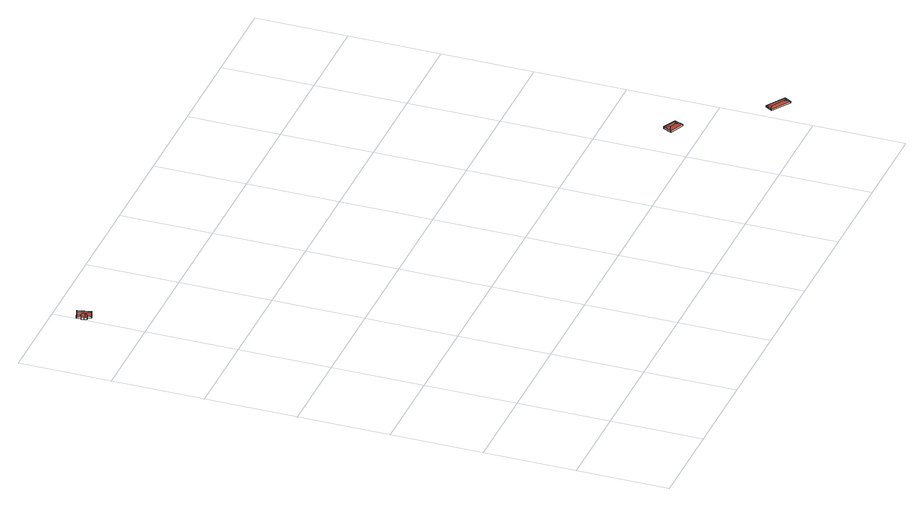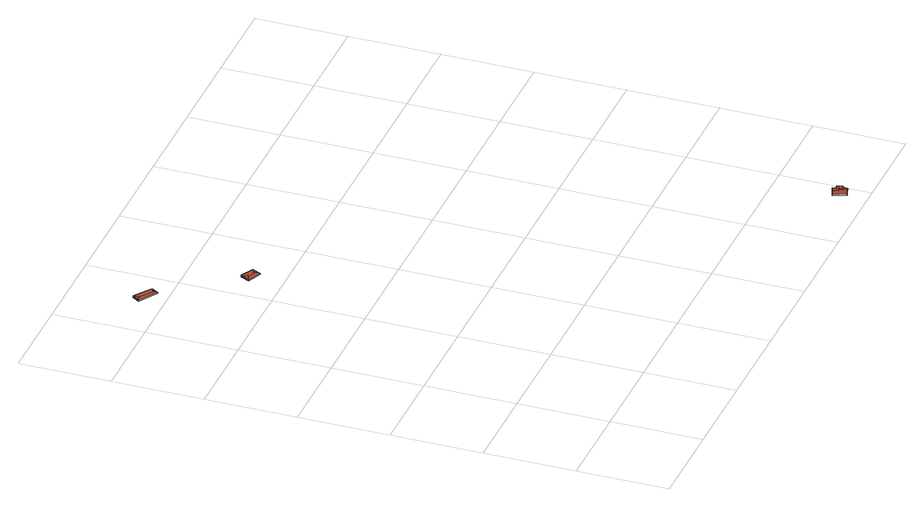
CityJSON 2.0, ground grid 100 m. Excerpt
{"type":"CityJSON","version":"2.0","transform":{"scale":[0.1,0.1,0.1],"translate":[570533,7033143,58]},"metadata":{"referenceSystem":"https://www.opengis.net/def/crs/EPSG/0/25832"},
"CityObjects":{
"building1":{"type":"Building","geometry":[{"type":"MultiSurface","lod":"2","boundaries":[[[0,1,2,3,4,5,6,7,8,9,10,11,12]],[[13,14,15,16,17,18,19,20,21,22,23]],[[24,25,26,27,28,29,30,31,32,33,34]],[[35,36,37,38,39,40,41,42,43,44,45]],[[46,47,48,49]],[[50,51,47,46]],[[52,53,51,50]],[[54,55,53,52]],[[56,57,55,54]],[[58,59,57,56]],[[60,61,59,58]],[[62,63,61,60]],[[64,65,63,62]],[[66,67,65,64]],[[49,48,67,66]]],"semantics":{"surfaces":[{"type":"RoofSurface"},{"type":"WallSurface"}],"values":[0,0,0,0,1,1,1,1,1,1,1,1,1,1,1]}}]},
"building2":{"type":"Building","geometry":[{"type":"MultiSurface","lod":"2","boundaries":[[[68,69,70,71,72,73]],[[74,75,76,77,78,79,80,81,82,83,84]],[[85,86,87,88,89,90],[90,91,92]],[[93,94,95,96,97,98,99,100,101]],[[102,103,104,105]],[[106,107,103,102]],[[108,109,107,106]],[[105,104,109,108]]],"semantics":{"surfaces":[{"type":"RoofSurface"},{"type":"WallSurface"}],"values":[0,0,0,0,1,1,1,1]}}]},
"building3":{"type":"Building","geometry":[{"type":"MultiSurface","lod":"2","boundaries":[[[110,111,112,113,114,115,116]],[[117,118,119,120]],[[121,122,123,124,125,126]],[[127,128,129,130,131,110,132,133,134,135],[136,137,138]],[[139,140,141,142]],[[143,144,140,139]],[[145,146,144,143]],[[142,141,146,145]]],"semantics":{"surfaces":[{"type":"RoofSurface"},{"type":"WallSurface"}],"values":[0,0,0,0,1,1,1,1]}}]}
},
"vertices":[
[32,5704,22],[67,5702,28],[73,5699,29],[84,5667,32],[67,5645,29],[58,5641,27],[70,5607,30],[77,5605,31],[128,5620,40],[109,5662,36],[95,5684,33],[65,5759,27],[18,5744,19],[125,5780,31],[65,5762,44],[87,5707,38],[84,5688,39],[87,5705,39],[95,5684,36],[109,5662,33],[127,5623,28],[119,5620,30],[171,5636,18],[174,5641,17],[32,5703,36],[28,5699,36],[11,5693,34],[24,5658,36],[80,5679,42],[74,5696,41],[82,5692,42],[53,5707,39],[62,5702,40],[36,5704,37],[46,5708,38],[80,5661,35],[83,5671,35],[81,5676,35],[81,5677,35],[26,5656,36],[24,5650,36],[30,5639,36],[36,5634,36],[59,5640,35],[58,5641,35],[67,5645,35],[17,5745,10],[17,5745,19],[33,5701,36],[33,5701,10],[70,5764,10],[70,5764,44],[124,5783,10],[124,5783,31],[176,5637,10],[176,5637,17],[126,5620,10],[126,5620,40],[72,5601,10],[72,5601,30],[58,5642,10],[58,5642,27],[30,5632,10],[30,5632,36],[19,5662,10],[19,5662,36],[9,5692,10],[9,5692,34],
[4533,996,649],[4466,970,646],[4466,961,646],[4607,894,653],[4612,905,653],[4595,968,652],[4654,992,646],[4512,1058,650],[4509,1055,650],[4510,1039,650],[4523,1002,650],[4528,994,650],[4533,996,650],[4595,968,648],[4596,965,648],[4622,974,647],[4644,984,646],[4503,1048,645],[4477,993,636],[4472,976,634],[4474,974,635],[4511,990,650],[4532,984,659],[4516,989,652],[4527,993,657],[4652,986,634],[4639,982,639],[4622,974,645],[4613,971,649],[4602,964,653],[4597,957,655],[4617,904,645],[4649,973,634],[4647,979,635],[4657,991,633],[4657,991,646],[4508,1060,650],[4508,1060,633],[4611,892,633],[4611,892,653],[4462,962,633],[4462,962,646],
[5237,161,664],[5180,145,662],[5178,142,662],[5185,133,662],[5374,11,668],[5375,27,668],[5370,73,667],[5218,204,660],[5184,147,649],[5231,162,666],[5222,200,661],[5371,66,666],[5374,45,664],[5379,35,662],[5381,18,661],[5415,72,650],[5417,78,649],[5423,87,661],[5226,214,664],[5225,203,664],[5231,163,664],[5235,160,664],[5276,135,663],[5342,94,662],[5373,69,662],[5422,82,661],[5370,72,662],[5361,79,662],[5370,73,662],[5425,86,648],[5425,86,661],[5225,215,664],[5225,215,648],[5376,10,648],[5376,10,668],[5176,139,648],[5176,139,662]
]}
